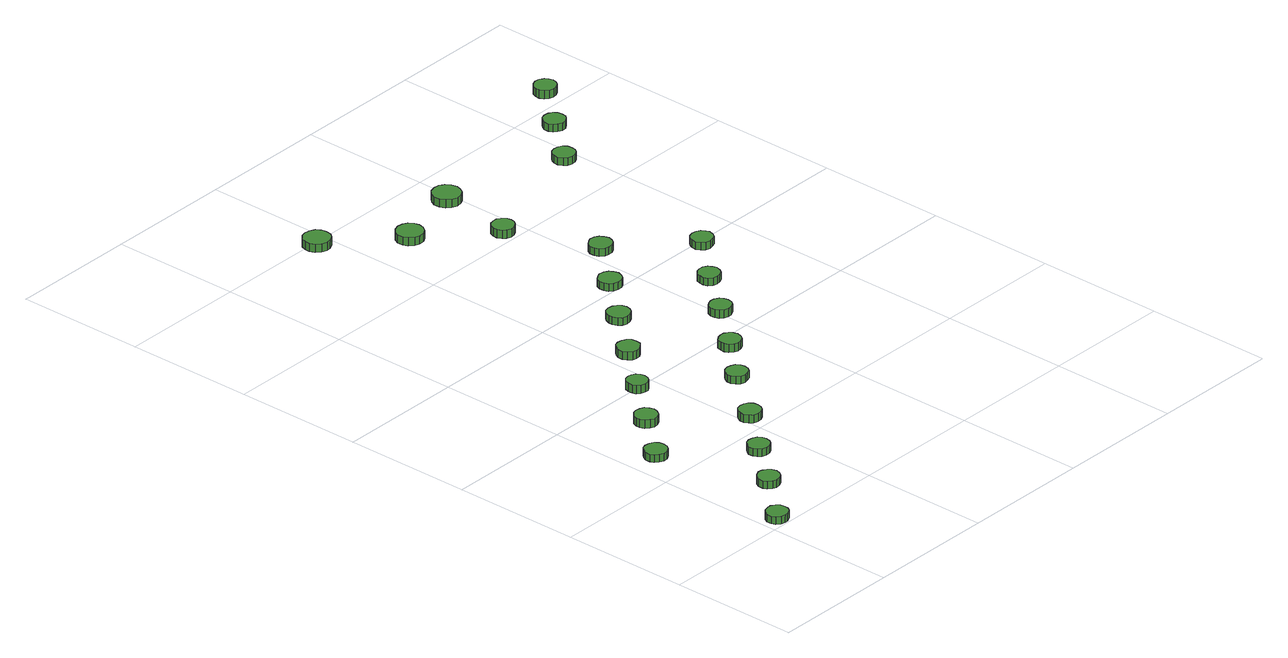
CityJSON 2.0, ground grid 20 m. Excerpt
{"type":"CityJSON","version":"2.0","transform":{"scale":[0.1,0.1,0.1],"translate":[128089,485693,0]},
"CityObjects":{
"tree1":{"type":"SolitaryVegetationObject","attributes":{"function":"something"},"geometry":[{"type":"MultiSurface","lod":"1","boundaries":[[[0,1,2,3,4,5,6,7,8,9,10,11,12,13,14]],[[15,16,17,18,19,20,21,22,23,24,25,26,27,28,29]],[[0,29,28,1]],[[1,28,27,2]],[[2,27,26,3]],[[3,26,25,4]],[[4,25,24,5]],[[5,24,23,6]],[[6,23,22,7]],[[7,22,21,8]],[[8,21,20,9]],[[9,20,19,10]],[[10,19,18,11]],[[11,18,17,12]],[[12,17,16,13]],[[13,16,15,14]],[[14,15,29,0]]]}]},
"tree2":{"type":"SolitaryVegetationObject","attributes":{"function":"something"},"geometry":[{"type":"MultiSurface","lod":"1","boundaries":[[[30,31,32,33,34,35,36,37,38,39,40,41,42,43,44]],[[45,46,47,48,49,50,51,52,53,54,55,56,57,58,59]],[[30,59,58,31]],[[31,58,57,32]],[[32,57,56,33]],[[33,56,55,34]],[[34,55,54,35]],[[35,54,53,36]],[[36,53,52,37]],[[37,52,51,38]],[[38,51,50,39]],[[39,50,49,40]],[[40,49,48,41]],[[41,48,47,42]],[[42,47,46,43]],[[43,46,45,44]],[[44,45,59,30]]]}]},
"tree3":{"type":"SolitaryVegetationObject","attributes":{"function":"something"},"geometry":[{"type":"MultiSurface","lod":"1","boundaries":[[[60,61,62,63,64,65,66,67,68,69,70,71,72,73,74]],[[75,76,77,78,79,80,81,82,83,84,85,86,87,88,89]],[[60,89,88,61]],[[61,88,87,62]],[[62,87,86,63]],[[63,86,85,64]],[[64,85,84,65]],[[65,84,83,66]],[[66,83,82,67]],[[67,82,81,68]],[[68,81,80,69]],[[69,80,79,70]],[[70,79,78,71]],[[71,78,77,72]],[[72,77,76,73]],[[73,76,75,74]],[[74,75,89,60]]]}]},
"tree4":{"type":"SolitaryVegetationObject","attributes":{"function":"something"},"geometry":[{"type":"MultiSurface","lod":"1","boundaries":[[[90,91,92,93,94,95,96,97,98,99,100,101,102,103,104]],[[105,106,107,108,109,110,111,112,113,114,115,116,117,118,119]],[[90,119,118,91]],[[91,118,117,92]],[[92,117,116,93]],[[93,116,115,94]],[[94,115,114,95]],[[95,114,113,96]],[[96,113,112,97]],[[97,112,111,98]],[[98,111,110,99]],[[99,110,109,100]],[[100,109,108,101]],[[101,108,107,102]],[[102,107,106,103]],[[103,106,105,104]],[[104,105,119,90]]]}]},
"tree5":{"type":"SolitaryVegetationObject","attributes":{"function":"something"},"geometry":[{"type":"MultiSurface","lod":"1","boundaries":[[[120,121,122,123,124,125,126,127,128,129,130,131,132,133,134]],[[135,136,137,138,139,140,141,142,143,144,145,146,147,148,149]],[[120,149,148,121]],[[121,148,147,122]],[[122,147,146,123]],[[123,146,145,124]],[[124,145,144,125]],[[125,144,143,126]],[[126,143,142,127]],[[127,142,141,128]],[[128,141,140,129]],[[129,140,139,130]],[[130,139,138,131]],[[131,138,137,132]],[[132,137,136,133]],[[133,136,135,134]],[[134,135,149,120]]]}]},
"tree6":{"type":"SolitaryVegetationObject","attributes":{"function":"something"},"geometry":[{"type":"MultiSurface","lod":"1","boundaries":[[[150,151,152,153,154,155,156,157,158,159,160,161,162,163,164]],[[165,166,167,168,169,170,171,172,173,174,175,176,177,178,179]],[[150,179,178,151]],[[151,178,177,152]],[[152,177,176,153]],[[153,176,175,154]],[[154,175,174,155]],[[155,174,173,156]],[[156,173,172,157]],[[157,172,171,158]],[[158,171,170,159]],[[159,170,169,160]],[[160,169,168,161]],[[161,168,167,162]],[[162,167,166,163]],[[163,166,165,164]],[[164,165,179,150]]]}]},
"tree7":{"type":"SolitaryVegetationObject","attributes":{"function":"something"},"geometry":[{"type":"MultiSurface","lod":"1","boundaries":[[[180,181,182,183,184,185,186,187,188,189,190,191,192,193,194]],[[195,196,197,198,199,200,201,202,203,204,205,206,207,208,209]],[[180,209,208,181]],[[181,208,207,182]],[[182,207,206,183]],[[183,206,205,184]],[[184,205,204,185]],[[185,204,203,186]],[[186,203,202,187]],[[187,202,201,188]],[[188,201,200,189]],[[189,200,199,190]],[[190,199,198,191]],[[191,198,197,192]],[[192,197,196,193]],[[193,196,195,194]],[[194,195,209,180]]]}]},
"tree8":{"type":"SolitaryVegetationObject","attributes":{"function":"something"},"geometry":[{"type":"MultiSurface","lod":"1","boundaries":[[[210,211,212,213,214,215,216,217,218,219,220,221,222,223,224]],[[225,226,227,228,229,230,231,232,233,234,235,236,237,238,239]],[[210,239,238,211]],[[211,238,237,212]],[[212,237,236,213]],[[213,236,235,214]],[[214,235,234,215]],[[215,234,233,216]],[[216,233,232,217]],[[217,232,231,218]],[[218,231,230,219]],[[219,230,229,220]],[[220,229,228,221]],[[221,228,227,222]],[[222,227,226,223]],[[223,226,225,224]],[[224,225,239,210]]]}]},
"tree9":{"type":"SolitaryVegetationObject","attributes":{"function":"something"},"geometry":[{"type":"MultiSurface","lod":"1","boundaries":[[[240,241,242,243,244,245,246,247,248,249,250,251,252,253,254]],[[255,256,257,258,259,260,261,262,263,264,265,266,267,268,269]],[[240,269,268,241]],[[241,268,267,242]],[[242,267,266,243]],[[243,266,265,244]],[[244,265,264,245]],[[245,264,263,246]],[[246,263,262,247]],[[247,262,261,248]],[[248,261,260,249]],[[249,260,259,250]],[[250,259,258,251]],[[251,258,257,252]],[[252,257,256,253]],[[253,256,255,254]],[[254,255,269,240]]]}]},
"tree10":{"type":"SolitaryVegetationObject","attributes":{"function":"something"},"geometry":[{"type":"MultiSurface","lod":"1","boundaries":[[[270,271,272,273,274,275,276,277,278,279,280,281,282,283,284]],[[285,286,287,288,289,290,291,292,293,294,295,296,297,298,299]],[[270,299,298,271]],[[271,298,297,272]],[[272,297,296,273]],[[273,296,295,274]],[[274,295,294,275]],[[275,294,293,276]],[[276,293,292,277]],[[277,292,291,278]],[[278,291,290,279]],[[279,290,289,280]],[[280,289,288,281]],[[281,288,287,282]],[[282,287,286,283]],[[283,286,285,284]],[[284,285,299,270]]]}]},
"tree11":{"type":"SolitaryVegetationObject","attributes":{"function":"something"},"geometry":[{"type":"MultiSurface","lod":"1","boundaries":[[[300,301,302,303,304,305,306,307,308,309,310,311,312,313,314]],[[315,316,317,318,319,320,321,322,323,324,325,326,327,328,329]],[[300,329,328,301]],[[301,328,327,302]],[[302,327,326,303]],[[303,326,325,304]],[[304,325,324,305]],[[305,324,323,306]],[[306,323,322,307]],[[307,322,321,308]],[[308,321,320,309]],[[309,320,319,310]],[[310,319,318,311]],[[311,318,317,312]],[[312,317,316,313]],[[313,316,315,314]],[[314,315,329,300]]]}]},
"tree12":{"type":"SolitaryVegetationObject","attributes":{"function":"something"},"geometry":[{"type":"MultiSurface","lod":"1","boundaries":[[[330,331,332,333,334,335,336,337,338,339,340,341,342,343,344]],[[345,346,347,348,349,350,351,352,353,354,355,356,357,358,359]],[[330,359,358,331]],[[331,358,357,332]],[[332,357,356,333]],[[333,356,355,334]],[[334,355,354,335]],[[335,354,353,336]],[[336,353,352,337]],[[337,352,351,338]],[[338,351,350,339]],[[339,350,349,340]],[[340,349,348,341]],[[341,348,347,342]],[[342,347,346,343]],[[343,346,345,344]],[[344,345,359,330]]]}]},
"tree13":{"type":"SolitaryVegetationObject","attributes":{"function":"something"},"geometry":[{"type":"MultiSurface","lod":"1","boundaries":[[[360,361,362,363,364,365,366,367,368,369,370,371,372,373,374]],[[375,376,377,378,379,380,381,382,383,384,385,386,387,388,389]],[[360,389,388,361]],[[361,388,387,362]],[[362,387,386,363]],[[363,386,385,364]],[[364,385,384,365]],[[365,384,383,366]],[[366,383,382,367]],[[367,382,381,368]],[[368,381,380,369]],[[369,380,379,370]],[[370,379,378,371]],[[371,378,377,372]],[[372,377,376,373]],[[373,376,375,374]],[[374,375,389,360]]]}]},
"tree14":{"type":"SolitaryVegetationObject","attributes":{"function":"something"},"geometry":[{"type":"MultiSurface","lod":"1","boundaries":[[[390,391,392,393,394,395,396,397,398,399,400,401,402,403,404]],[[405,406,407,408,409,410,411,412,413,414,415,416,417,418,419]],[[390,419,418,391]],[[391,418,417,392]],[[392,417,416,393]],[[393,416,415,394]],[[394,415,414,395]],[[395,414,413,396]],[[396,413,412,397]],[[397,412,411,398]],[[398,411,410,399]],[[399,410,409,400]],[[400,409,408,401]],[[401,408,407,402]],[[402,407,406,403]],[[403,406,405,404]],[[404,405,419,390]]]}]},
"tree15":{"type":"SolitaryVegetationObject","attributes":{"function":"something"},"geometry":[{"type":"MultiSurface","lod":"1","boundaries":[[[420,421,422,423,424,425,426,427,428,429,430,431,432,433,434]],[[435,436,437,438,439,440,441,442,443,444,445,446,447,448,449]],[[420,449,448,421]],[[421,448,447,422]],[[422,447,446,423]],[[423,446,445,424]],[[424,445,444,425]],[[425,444,443,426]],[[426,443,442,427]],[[427,442,441,428]],[[428,441,440,429]],[[429,440,439,430]],[[430,439,438,431]],[[431,438,437,432]],[[432,437,436,433]],[[433,436,435,434]],[[434,435,449,420]]]}]},
"tree16":{"type":"SolitaryVegetationObject","attributes":{"function":"something"},"geometry":[{"type":"MultiSurface","lod":"1","boundaries":[[[450,451,452,453,454,455,456,457,458,459,460,461,462,463,464]],[[465,466,467,468,469,470,471,472,473,474,475,476,477,478,479]],[[450,479,478,451]],[[451,478,477,452]],[[452,477,476,453]],[[453,476,475,454]],[[454,475,474,455]],[[455,474,473,456]],[[456,473,472,457]],[[457,472,471,458]],[[458,471,470,459]],[[459,470,469,460]],[[460,469,468,461]],[[461,468,467,462]],[[462,467,466,463]],[[463,466,465,464]],[[464,465,479,450]]]}]},
"tree17":{"type":"SolitaryVegetationObject","attributes":{"function":"something"},"geometry":[{"type":"MultiSurface","lod":"1","boundaries":[[[480,481,482,483,484,485,486,487,488,489,490,491,492,493,494]],[[495,496,497,498,499,500,501,502,503,504,505,506,507,508,509]],[[480,509,508,481]],[[481,508,507,482]],[[482,507,506,483]],[[483,506,505,484]],[[484,505,504,485]],[[485,504,503,486]],[[486,503,502,487]],[[487,502,501,488]],[[488,501,500,489]],[[489,500,499,490]],[[490,499,498,491]],[[491,498,497,492]],[[492,497,496,493]],[[493,496,495,494]],[[494,495,509,480]]]}]},
"tree18":{"type":"SolitaryVegetationObject","attributes":{"function":"something"},"geometry":[{"type":"MultiSurface","lod":"1","boundaries":[[[510,511,512,513,514,515,516,517,518,519,520,521,522,523,524]],[[525,526,527,528,529,530,531,532,533,534,535,536,537,538,539]],[[510,539,538,511]],[[511,538,537,512]],[[512,537,536,513]],[[513,536,535,514]],[[514,535,534,515]],[[515,534,533,516]],[[516,533,532,517]],[[517,532,531,518]],[[518,531,530,519]],[[519,530,529,520]],[[520,529,528,521]],[[521,528,527,522]],[[522,527,526,523]],[[523,526,525,524]],[[524,525,539,510]]]}]},
"tree19":{"type":"SolitaryVegetationObject","attributes":{"function":"something"},"geometry":[{"type":"MultiSurface","lod":"1","boundaries":[[[540,541,542,543,544,545,546,547,548,549,550,551,552,553,554]],[[555,556,557,558,559,560,561,562,563,564,565,566,567,568,569]],[[540,569,568,541]],[[541,568,567,542]],[[542,567,566,543]],[[543,566,565,544]],[[544,565,564,545]],[[545,564,563,546]],[[546,563,562,547]],[[547,562,561,548]],[[548,561,560,549]],[[549,560,559,550]],[[550,559,558,551]],[[551,558,557,552]],[[552,557,556,553]],[[553,556,555,554]],[[554,555,569,540]]]}]},
"tree20":{"type":"SolitaryVegetationObject","attributes":{"function":"something"},"geometry":[{"type":"MultiSurface","lod":"1","boundaries":[[[570,571,572,573,574,575,576,577,578,579,580,581,582,583,584]],[[585,586,587,588,589,590,591,592,593,594,595,596,597,598,599]],[[570,599,598,571]],[[571,598,597,572]],[[572,597,596,573]],[[573,596,595,574]],[[574,595,594,575]],[[575,594,593,576]],[[576,593,592,577]],[[577,592,591,578]],[[578,591,590,579]],[[579,590,589,580]],[[580,589,588,581]],[[581,588,587,582]],[[582,587,586,583]],[[583,586,585,584]],[[584,585,599,570]]]}]},
"tree21":{"type":"SolitaryVegetationObject","attributes":{"function":"something"},"geometry":[{"type":"MultiSurface","lod":"1","boundaries":[[[600,601,602,603,604,605,606,607,608,609,610,611,612,613,614]],[[615,616,617,618,619,620,621,622,623,624,625,626,627,628,629]],[[600,629,628,601]],[[601,628,627,602]],[[602,627,626,603]],[[603,626,625,604]],[[604,625,624,605]],[[605,624,623,606]],[[606,623,622,607]],[[607,622,621,608]],[[608,621,620,609]],[[609,620,619,610]],[[610,619,618,611]],[[611,618,617,612]],[[612,617,616,613]],[[613,616,615,614]],[[614,615,629,600]]]}]},
"tree22":{"type":"SolitaryVegetationObject","attributes":{"function":"something"},"geometry":[{"type":"MultiSurface","lod":"1","boundaries":[[[630,631,632,633,634,635,636,637,638,639,640,641,642,643,644]],[[645,646,647,648,649,650,651,652,653,654,655,656,657,658,659]],[[630,659,658,631]],[[631,658,657,632]],[[632,657,656,633]],[[633,656,655,634]],[[634,655,654,635]],[[635,654,653,636]],[[636,653,652,637]],[[637,652,651,638]],[[638,651,650,639]],[[639,650,649,640]],[[640,649,648,641]],[[641,648,647,642]],[[642,647,646,643]],[[643,646,645,644]],[[644,645,659,630]]]}]},
"tree23":{"type":"SolitaryVegetationObject","attributes":{"function":"something"},"geometry":[{"type":"MultiSurface","lod":"1","boundaries":[[[660,661,662,663,664,665,666,667,668,669,670,671,672,673,674]],[[675,676,677,678,679,680,681,682,683,684,685,686,687,688,689]],[[660,689,688,661]],[[661,688,687,662]],[[662,687,686,663]],[[663,686,685,664]],[[664,685,684,665]],[[665,684,683,666]],[[666,683,682,667]],[[667,682,681,668]],[[668,681,680,669]],[[669,680,679,670]],[[670,679,678,671]],[[671,678,677,672]],[[672,677,676,673]],[[673,676,675,674]],[[674,675,689,660]]]}]}
},
"vertices":[
[43,18,17],[42,25,17],[38,30,17],[31,34,17],[25,34,17],[18,32,17],[13,28,17],[10,21,17],[10,14,17],[13,8,17],[18,3,17],[25,1,17],[31,2,17],[38,5,17],[42,11,17],[42,11,5],[38,5,5],[31,2,5],[25,1,5],[18,3,5],[13,8,5],[10,14,5],[10,21,5],[13,28,5],[18,32,5],[25,34,5],[31,34,5],[38,30,5],[42,25,5],[43,18,5],
[110,91,17],[108,98,17],[104,103,17],[98,107,17],[91,108,17],[84,105,17],[79,101,17],[76,94,17],[76,87,17],[79,81,17],[84,76,17],[91,74,17],[98,75,17],[104,78,17],[108,84,17],[108,84,5],[104,78,5],[98,75,5],[91,74,5],[84,76,5],[79,81,5],[76,87,5],[76,94,5],[79,101,5],[84,105,5],[91,108,5],[98,107,5],[104,103,5],[108,98,5],[110,91,5],
[61,256,18],[60,263,18],[56,269,18],[49,272,18],[42,273,18],[35,271,18],[30,266,18],[27,259,18],[27,252,18],[30,246,18],[35,241,18],[42,238,18],[49,239,18],[56,243,18],[60,249,18],[60,249,6],[56,243,6],[49,239,6],[42,238,6],[35,241,6],[30,246,6],[27,252,6],[27,259,6],[30,266,6],[35,271,6],[42,273,6],[49,272,6],[56,269,6],[60,263,6],[61,256,6],
[167,160,17],[166,166,17],[162,172,17],[156,175,17],[149,176,17],[142,174,17],[137,169,17],[134,163,17],[134,156,17],[137,150,17],[142,145,17],[149,143,17],[156,144,17],[162,147,17],[166,153,17],[166,153,5],[162,147,5],[156,144,5],[149,143,5],[142,145,5],[137,150,5],[134,156,5],[134,163,5],[137,169,5],[142,174,5],[149,176,5],[156,175,5],[162,172,5],[166,166,5],[167,160,5],
[124,328,19],[122,335,19],[118,341,19],[112,344,19],[104,345,19],[98,343,19],[92,338,19],[89,331,19],[89,324,19],[92,318,19],[98,313,19],[104,310,19],[112,311,19],[118,315,19],[122,321,19],[122,321,6],[118,315,6],[112,311,6],[104,310,6],[98,313,6],[92,318,6],[89,324,6],[89,331,6],[92,338,6],[98,343,6],[104,345,6],[112,344,6],[118,341,6],[122,335,6],[124,328,6],
[230,230,17],[229,237,17],[225,243,17],[219,246,17],[212,247,17],[205,245,17],[200,240,17],[197,234,17],[197,227,17],[200,221,17],[205,216,17],[212,214,17],[219,214,17],[225,218,17],[229,224,17],[229,224,4],[225,218,4],[219,214,4],[212,214,4],[205,216,4],[200,221,4],[197,227,4],[197,234,4],[200,240,4],[205,245,4],[212,247,4],[219,246,4],[225,243,4],[229,237,4],[230,230,4],
[185,399,19],[184,405,19],[180,411,19],[174,414,19],[168,415,19],[161,413,19],[156,408,19],[154,402,19],[154,395,19],[156,389,19],[161,385,19],[168,383,19],[174,383,19],[180,387,19],[184,392,19],[184,392,6],[180,387,6],[174,383,6],[168,383,6],[161,385,6],[156,389,6],[154,395,6],[154,402,6],[156,408,6],[161,413,6],[168,415,6],[174,414,6],[180,411,6],[184,405,6],[185,399,6],
[249,470,19],[248,477,19],[243,483,19],[237,486,19],[230,487,19],[223,485,19],[218,480,19],[215,473,19],[215,466,19],[218,459,19],[223,454,19],[230,452,19],[237,453,19],[243,457,19],[248,462,19],[248,462,6],[243,457,6],[237,453,6],[230,452,6],[223,454,6],[218,459,6],[215,466,6],[215,473,6],[218,480,6],[223,485,6],[230,487,6],[237,486,6],[243,483,6],[248,477,6],[249,470,6],
[298,313,17],[297,320,17],[293,326,17],[286,329,17],[280,330,17],[273,328,17],[268,323,17],[265,317,17],[265,310,17],[268,304,17],[273,299,17],[280,297,17],[286,298,17],[293,301,17],[297,307,17],[297,307,5],[293,301,5],[286,298,5],[280,297,5],[273,299,5],[268,304,5],[265,310,5],[265,317,5],[268,323,5],[273,328,5],[280,330,5],[286,329,5],[293,326,5],[297,320,5],[298,313,5],
[358,378,18],[356,385,18],[352,390,18],[346,394,18],[339,394,18],[333,392,18],[327,388,18],[325,381,18],[325,374,18],[327,368,18],[333,363,18],[339,361,18],[346,362,18],[352,365,18],[356,371,18],[356,371,5],[352,365,5],[346,362,5],[339,361,5],[333,363,5],[327,368,5],[325,374,5],[325,381,5],[327,388,5],[333,392,5],[339,394,5],[346,394,5],[352,390,5],[356,385,5],[358,378,5],
[312,542,19],[310,549,19],[306,554,19],[300,558,19],[292,559,19],[285,557,19],[280,552,19],[277,545,19],[277,538,19],[280,531,19],[285,526,19],[292,524,19],[300,525,19],[306,529,19],[310,534,19],[310,534,7],[306,529,7],[300,525,7],[292,524,7],[285,526,7],[280,531,7],[277,538,7],[277,545,7],[280,552,7],[285,557,7],[292,559,7],[300,558,7],[306,554,7],[310,549,7],[312,542,7],
[196,993,18],[195,1001,18],[190,1008,18],[182,1012,18],[174,1013,18],[166,1011,18],[159,1005,18],[156,997,18],[156,989,18],[159,981,18],[166,975,18],[174,972,18],[182,973,18],[190,978,18],[195,984,18],[195,984,5],[190,978,5],[182,973,5],[174,972,5],[166,975,5],[159,981,5],[156,989,5],[156,997,5],[159,1005,5],[166,1011,5],[174,1013,5],[182,1012,5],[190,1008,5],[195,1001,5],[196,993,5],
[420,450,18],[419,456,18],[415,462,18],[408,466,18],[402,466,18],[395,464,18],[390,460,18],[387,453,18],[387,446,18],[390,440,18],[395,435,18],[402,433,18],[408,434,18],[415,437,18],[419,443,18],[419,443,5],[415,437,5],[408,434,5],[402,433,5],[395,435,5],[390,440,5],[387,446,5],[387,453,5],[390,460,5],[395,464,5],[402,466,5],[408,466,5],[415,462,5],[419,456,5],[420,450,5],
[375,612,19],[373,619,19],[369,625,19],[363,629,19],[355,630,19],[348,627,19],[343,623,19],[340,616,19],[340,609,19],[343,602,19],[348,597,19],[355,595,19],[363,596,19],[369,599,19],[373,605,19],[373,605,7],[369,599,7],[363,596,7],[355,595,7],[348,597,7],[343,602,7],[340,609,7],[340,616,7],[343,623,7],[348,627,7],[355,630,7],[363,629,7],[369,625,7],[373,619,7],[375,612,7],
[295,908,18],[293,916,18],[288,923,18],[281,927,18],[272,928,18],[264,925,18],[258,920,18],[254,912,18],[254,903,18],[258,896,18],[264,890,18],[272,887,18],[281,888,18],[288,892,18],[293,899,18],[293,899,5],[288,892,5],[281,888,5],[272,887,5],[264,890,5],[258,896,5],[254,903,5],[254,912,5],[258,920,5],[264,925,5],[272,928,5],[281,927,5],[288,923,5],[293,916,5],[295,908,5],
[478,521,17],[476,527,17],[472,533,17],[466,537,17],[459,537,17],[453,535,17],[447,530,17],[445,524,17],[445,517,17],[447,511,17],[453,506,17],[459,504,17],[466,505,17],[472,508,17],[476,514,17],[476,514,5],[472,508,5],[466,505,5],[459,504,5],[453,506,5],[447,511,5],[445,517,5],[445,524,5],[447,530,5],[453,535,5],[459,537,5],[466,537,5],[472,533,5],[476,527,5],[478,521,5],
[389,821,18],[388,828,18],[383,834,18],[377,838,18],[370,838,18],[363,836,18],[358,832,18],[355,825,18],[355,818,18],[358,811,18],[363,807,18],[370,804,18],[377,805,18],[383,809,18],[388,815,18],[388,815,5],[383,809,5],[377,805,5],[370,804,5],[363,807,5],[358,811,5],[355,818,5],[355,825,5],[358,832,5],[363,836,5],[370,838,5],[377,838,5],[383,834,5],[388,828,5],[389,821,5],
[438,684,20],[436,691,20],[432,697,20],[426,701,20],[418,702,20],[412,699,20],[406,695,20],[403,688,20],[403,681,20],[406,674,20],[412,669,20],[418,667,20],[426,668,20],[432,671,20],[436,677,20],[436,677,8],[432,671,8],[426,668,8],[418,667,8],[412,669,8],[406,674,8],[403,681,8],[403,688,8],[406,695,8],[412,699,8],[418,702,8],[426,701,8],[432,697,8],[436,691,8],[438,684,8],
[410,939,17],[408,948,17],[403,955,17],[396,960,17],[387,961,17],[378,958,17],[372,952,17],[368,944,17],[368,935,17],[372,927,17],[378,921,17],[387,918,17],[396,919,17],[403,923,17],[408,931,17],[408,931,4],[403,923,4],[396,919,4],[387,918,4],[378,921,4],[372,927,4],[368,935,4],[368,944,4],[372,952,4],[378,958,4],[387,961,4],[396,960,4],[403,955,4],[408,948,4],[410,939,4],
[546,593,17],[544,599,17],[540,605,17],[534,608,17],[527,609,17],[520,607,17],[515,602,17],[512,596,17],[512,589,17],[515,583,17],[520,578,17],[527,576,17],[534,577,17],[540,580,17],[544,586,17],[544,586,5],[540,580,5],[534,577,5],[527,576,5],[520,578,5],[515,583,5],[512,589,5],[512,596,5],[515,602,5],[520,607,5],[527,609,5],[534,608,5],[540,605,5],[544,599,5],[546,593,5],
[594,888,18],[593,895,18],[589,901,18],[583,904,18],[576,905,18],[569,903,18],[564,898,18],[561,892,18],[561,885,18],[564,878,18],[569,874,18],[576,872,18],[583,872,18],[589,876,18],[593,881,18],[593,881,6],[589,876,6],[583,872,6],[576,872,6],[569,874,6],[564,878,6],[561,885,6],[561,892,6],[564,898,6],[569,903,6],[576,905,6],[583,904,6],[589,901,6],[593,895,6],[594,888,6],
[655,959,18],[654,966,18],[650,972,18],[644,975,18],[637,976,18],[630,974,18],[625,969,18],[622,963,18],[622,956,18],[625,949,18],[630,945,18],[637,942,18],[644,943,18],[650,947,18],[654,952,18],[654,952,6],[650,947,6],[644,943,6],[637,942,6],[630,945,6],[625,949,6],[622,956,6],[622,963,6],[625,969,6],[630,974,6],[637,976,6],[644,975,6],[650,972,6],[654,966,6],[655,959,6],
[718,1030,18],[716,1037,18],[712,1042,18],[706,1046,18],[699,1047,18],[692,1044,18],[687,1040,18],[684,1033,18],[684,1026,18],[687,1020,18],[692,1015,18],[699,1013,18],[706,1014,18],[712,1018,18],[716,1023,18],[716,1023,5],[712,1018,5],[706,1014,5],[699,1013,5],[692,1015,5],[687,1020,5],[684,1026,5],[684,1033,5],[687,1040,5],[692,1044,5],[699,1047,5],[706,1046,5],[712,1042,5],[716,1037,5],[718,1030,5]
]}
